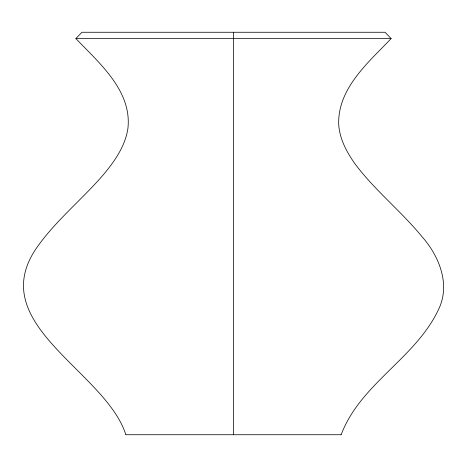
<?xml version="1.0" encoding="UTF-8"?>
<svg xmlns="http://www.w3.org/2000/svg" width="467" height="467" viewBox="0 0 467 467"><rect width="100%" height="100%" fill="white"/><g stroke="black" fill="none" stroke-linecap="round" stroke-linejoin="round"><path stroke-width="0.7" d="M341.149 434.736C360.454 383.395 416.266 358.014 438.91 308.687C450.544 283.907 438.927 255.793 422.005 236.664C401.264 211.376 375.357 190.758 355.591 164.635C347.004 152.721 339.521 139.09 338.68 124.123C337.758 88.24 368.469 62.385 391.118 38.592L385.065 32.264L81.935 32.264L75.882 38.592C99.343 63.127 132.231 91.001 127.888 128.623C125.261 145.85 114.999 160.706 104.118 173.847C83.091 198.51 57.447 219.058 38.376 245.403C-18.715 323.269 105.472 370.401 125.851 434.736M75.882 38.592L391.118 38.592M125.921 434.736L341.079 434.736M233.5 32.264L233.5 434.736"/></g></svg>
